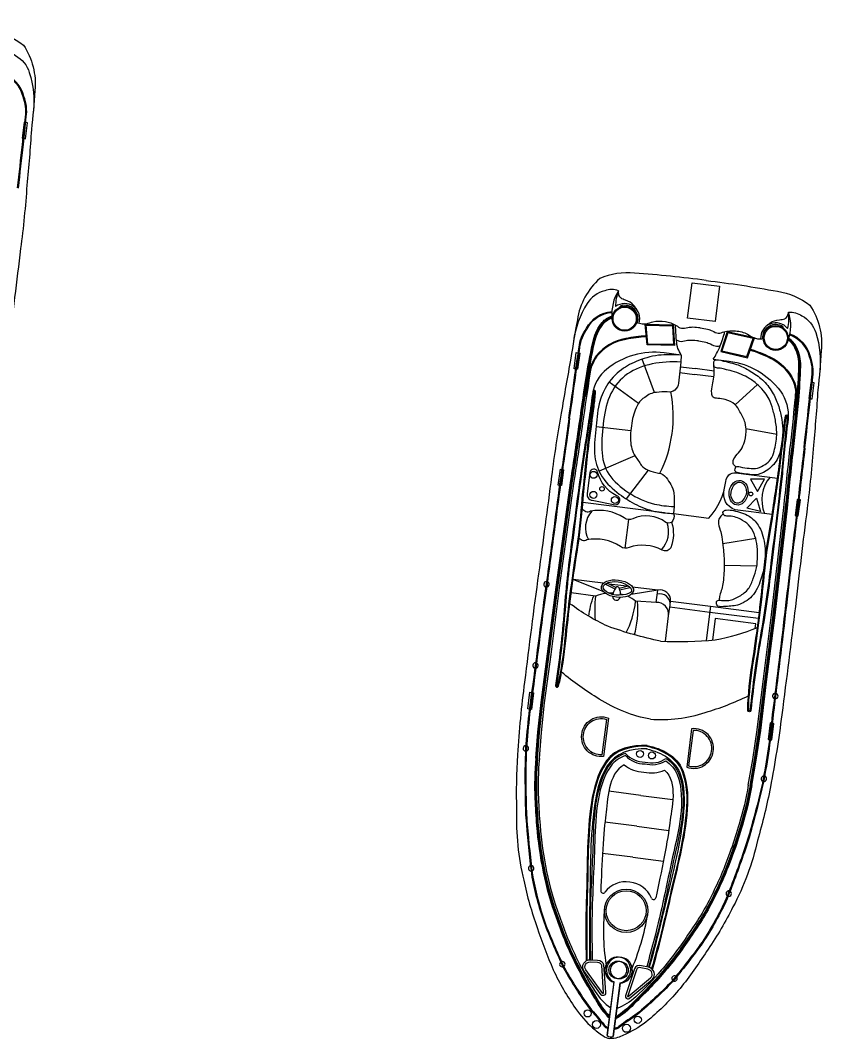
# Model space of a CAD drawing. Header units: metres. Extents: x 310965 to 313670, y 1910114 to 1912300.
# Drawn here: x 313001.6 to 313163.2, y 1912068.8 to 1912274.1 of the extents above; entities that cross this region are included whole.
import ezdxf

# ---------------------------------------------------------------- set-up
doc = ezdxf.new("R2010")
doc.units = ezdxf.units.M

msp = doc.modelspace()

# ---------------------------------------------------------------- linework, layer by layer
at = {"color": 32, "true_color": 0xcd6928}
for p, q in [((313122.65, 1912216.33), (313122.6, 1912216.5)), ((313155.33, 1912212.17), (313155.43, 1912212.32)), ((313129.47, 1912199.04), (313127.04, 1912205.8)), ((313134.57, 1912203.07), (313137.53, 1912202.7)), ((313134.72, 1912204.26), (313137.68, 1912203.89)), ((313141.48, 1912202.2), (313137.53, 1912202.7)), ((313141.54, 1912203.4), (313137.68, 1912203.89)), ((313126.25, 1912196.84), (313120.35, 1912201.16)), ((313150.24, 1912200.69), (313145.77, 1912196.59)), ((313124.72, 1912191.32), (313117.7, 1912192.17)), ((313154.14, 1912190.61), (313147.94, 1912191.76)), ((313125.55, 1912186.29), (313118.32, 1912183.23)), ((313128.22, 1912183.43), (313123.75, 1912177.63)), ((313131.49, 1912174.81), (313115.05, 1912176.9)), ((313124.22, 1912173.45), (313123.49, 1912167.67)), ((313149.91, 1912169.6), (313143.25, 1912168.55)), ((313150.13, 1912164.05), (313143.57, 1912164.22)), ((313119.16, 1912160.6), (313113.08, 1912161.37)), ((313119.26, 1912158.87), (313113.08, 1912161.37)), ((313121.57, 1912159.41), (313119.57, 1912160.44)), ((313121.73, 1912159.73), (313119.95, 1912160.64)), ((313123.91, 1912159.99), (313120.32, 1912160.45)), ((313122.37, 1912159.65), (313124.25, 1912160.07)), ((313122.45, 1912159.3), (313124.58, 1912159.78)), ((313130.14, 1912159.2), (313125.07, 1912159.85)), ((313130.14, 1912159.2), (313124.8, 1912158.37)), ((313129.83, 1912156.75), (313130.14, 1912159.2)), ((313140.77, 1912155.98), (313150.63, 1912154.73)), ((313140.62, 1912154.8), (313150.49, 1912153.55)), ((313126.74, 1912117.84), (313120.28, 1912118.67)), ((313126.74, 1912117.84), (313133.2, 1912117.02)), ((313125.94, 1912111.6), (313119.5, 1912112.41)), ((313125.94, 1912111.6), (313132.38, 1912110.78)), ((313125.15, 1912105.35), (313118.98, 1912106.13)), ((313125.15, 1912105.35), (313131.32, 1912104.56))]:
    msp.add_line(p, q, dxfattribs=at)
for points in [[(312981.38, 1912274.1, -0.01736), (312995.73, 1912271.93, -0.12634), (313002.27, 1912269.12, -0.172899), (313004.57, 1912259.94, -0.013884), (313003.87, 1912252.09, -0.008973), (313002.97, 1912240.88, -0.01509), (313001.7, 1912228.08, 0.002245), (312999.33, 1912208.4, -0.003342), (312996.6, 1912186.56, -0.016984), (312994.31, 1912172, -0.024546), (312991.69, 1912161.19, -0.067942), (312986.76, 1912147.8, -0.033948), (312981.75, 1912139.3, -0.022001), (312976.46, 1912131.82, -0.042872), (312970.17, 1912125.4, -0.059514), (312965.86, 1912122.48, -0.046364), (312963.5, 1912121.47, -0.104882), (312961.94, 1912121.26, -0.104882)], [(312997.97, 1912267.7, -0.164393), (313000.67, 1912267.01, -0.188684), (313003.45, 1912263.59, -0.10758), (313004.24, 1912255.56)], [(313001.09, 1912240.32, -0.002941), (313002.08, 1912249.08, 0.002014), (313002.67, 1912254.67, 0.130992), (313002.19, 1912258.69, 0.261832), (312998.16, 1912263.13, 0.261832)], [(313001.27, 1912240.3, -0.002942), (313002.25, 1912249.06, 0.002013), (313002.84, 1912254.65, 0.130442), (313002.36, 1912258.74, 0.261246), (312998.22, 1912263.29, 0.209197)], [(313139.93, 1912221.65, 0.01736), (313125.49, 1912223.13, 0.12634), (313118.46, 1912222.05, 0.172899), (313113.94, 1912213.73, 0.013884), (313112.65, 1912205.96, 0.008973), (313110.71, 1912194.88, 0.01509), (313108.74, 1912182.17, -0.002245), (313106.11, 1912162.52, 0.003342), (313103.29, 1912140.69, 0.016984), (313101.87, 1912126.02, 0.024546), (313101.69, 1912114.9, 0.067942), (313103.12, 1912100.71, 0.033948), (313105.84, 1912091.22, 0.022001), (313109.09, 1912082.66, 0.042872), (313113.57, 1912074.87, 0.059514), (313117.02, 1912070.97, 0.046364), (313119.05, 1912069.39, 0.104882), (313120.5, 1912068.8, 0.104882)], [(313139.93, 1912221.65, -0.01736), (313154.29, 1912219.47, -0.12634), (313160.83, 1912216.67, -0.172899), (313163.12, 1912207.48, -0.013884), (313162.43, 1912199.64, -0.008973), (313161.53, 1912188.42, -0.01509), (313160.26, 1912175.62, 0.002245), (313157.89, 1912155.94, -0.003342), (313155.16, 1912134.1, -0.016984), (313152.86, 1912119.54, -0.024546), (313150.25, 1912108.73, -0.067942), (313145.31, 1912095.34, -0.033948), (313140.31, 1912086.84, -0.022001), (313135.02, 1912079.36, -0.042872), (313128.73, 1912072.94, -0.059514), (313124.42, 1912070.03, -0.046364), (313122.06, 1912069.01, -0.104882), (313120.5, 1912068.8, -0.104882)], [(313122.26, 1912219.6, 0.164393), (313119.48, 1912219.6, 0.188684), (313115.93, 1912216.99, 0.10758), (313113.16, 1912209.41)], [(313112.22, 1912193.9, 0.002942), (313113.46, 1912202.63, -0.002013), (313114.28, 1912208.18, -0.130442), (313115.78, 1912212.02, -0.261246), (313120.92, 1912215.4, -0.209197)], [(313112.39, 1912193.87, 0.002941), (313113.63, 1912202.6, -0.002014), (313114.46, 1912208.16, -0.130992), (313115.93, 1912211.93, -0.261832), (313120.93, 1912215.22, -0.261832)], [(313156.53, 1912215.24, -0.164393), (313159.23, 1912214.55, -0.188684), (313162.01, 1912211.14, -0.10758), (313162.8, 1912203.1)], [(313105.57, 1912125.33), (313105.98, 1912130.55), (313106.62, 1912136.58), (313107.93, 1912146.36), (313109.64, 1912159.8), (313112.63, 1912181.33, 0.002601), (313114.37, 1912193, -0.004411), (313115.85, 1912202.92, -0.013009), (313117.18, 1912209.7, -0.113396), (313118.94, 1912213.19, -0.146005), (313120.93, 1912214.51, -1.595219)], [(313105.75, 1912125.32), (313106.16, 1912130.54), (313106.8, 1912136.56), (313108.11, 1912146.33), (313109.82, 1912159.78), (313112.8, 1912181.3, 0.002601), (313114.55, 1912192.97, -0.004411), (313116.02, 1912202.89, -0.013003), (313117.35, 1912209.66, -0.113337), (313119.08, 1912213.08, -0.144821), (313120.95, 1912214.33, -0.138987)], [(313105.93, 1912125.3), (313106.34, 1912130.52), (313106.98, 1912136.54), (313108.28, 1912146.31), (313109.99, 1912159.75), (313112.98, 1912181.27, 0.002601), (313114.72, 1912192.95, -0.00441), (313116.2, 1912202.87, -0.012997), (313117.52, 1912209.62, -0.113276), (313119.22, 1912212.97, -0.142458), (313120.97, 1912214.15, -0.142458)], [(313159.83, 1912187.85, -0.002942), (313160.81, 1912196.61, 0.002013), (313161.4, 1912202.19, 0.130442), (313160.92, 1912206.28, 0.261246), (313156.78, 1912210.84, 0.209197)], [(313127.87, 1912210.29, 0.043334), (313123.72, 1912209.77, 0.18333), (313117.9, 1912206.37, 0.123985), (313116.19, 1912201.71, -0.015377), (313115.49, 1912198.27)], [(313127.85, 1912210.46, 0.043195), (313123.69, 1912209.94, 0.183415), (313117.76, 1912206.48, 0.094511), (313116.21, 1912202.93)], [(313148.75, 1912119.86), (313149.66, 1912125.01), (313150.55, 1912131), (313151.73, 1912140.79), (313153.44, 1912154.23), (313155.93, 1912175.81, -0.002601), (313157.16, 1912187.55, 0.00441), (313158.22, 1912197.52, 0.012997), (313158.62, 1912204.4, 0.113276), (313157.82, 1912208.06, 0.142458), (313156.42, 1912209.64, 0.142458)], [(313148.93, 1912119.83), (313149.83, 1912124.98), (313150.72, 1912130.97), (313151.9, 1912140.77), (313153.61, 1912154.21), (313156.11, 1912175.79, -0.002601), (313157.34, 1912187.53, 0.004411), (313158.39, 1912197.51, 0.013003), (313158.8, 1912204.39, 0.113337), (313157.98, 1912208.13, 0.144821), (313156.49, 1912209.81, 0.138987)], [(313149.1, 1912119.8), (313150.01, 1912124.96), (313150.9, 1912130.95), (313152.08, 1912140.74), (313153.79, 1912154.19), (313156.28, 1912175.78, -0.002601), (313157.51, 1912187.51, 0.004411), (313158.57, 1912197.49, 0.013009), (313158.98, 1912204.39, 0.113396), (313158.14, 1912208.21, 0.146005), (313156.55, 1912209.98, 1.595219)], [(313159.65, 1912187.86, -0.002941), (313160.63, 1912196.63, 0.002014), (313161.23, 1912202.21, 0.130992), (313160.75, 1912206.23, 0.261832), (313156.72, 1912210.67, 0.261832)], [(313134.9, 1912206.62), (313131.41, 1912207.06, 0.202722), (313119.87, 1912203.79, 0.178768), (313116.97, 1912198.73, -0.010028), (313115.35, 1912187.82, 0.005356), (313112.91, 1912169.79, 0.016605), (313111.28, 1912155.16, -0.018921), (313109.53, 1912139.99, 0.925873), (313110.11, 1912139.83, 0.041202), (313110.71, 1912142.49, 0.024461), (313111.83, 1912151.17, -0.012888), (313114.05, 1912167.89, 0.019359), (313115.11, 1912177.71, -0.002375), (313116.32, 1912189.06, 0.006386), (313117.3, 1912196.27, 0.013656), (313117.63, 1912199.16, 0.862706), (313117.09, 1912199.29, -0.648089)], [(313134.9, 1912206.62), (313134.83, 1912205.2), (313134.32, 1912200.96, -0.448043), (313132.07, 1912199.19, 0.025561), (313129.87, 1912199.1, 0.15676), (313127.55, 1912198.09, 0.144288), (313126.2, 1912196.76, 0.079427), (313124.99, 1912193.38, 0.054179), (313124.67, 1912189.36, 0.127294), (313125.58, 1912186.24, -0.025195), (313126.82, 1912184.41, 0.112656), (313128.24, 1912183.42, 0.061652), (313130.31, 1912182.83, -0.222278), (313131.83, 1912181.91, -0.049109), (313132.76, 1912180.49, -0.09997), (313133.39, 1912178.78, -0.045992), (313133.43, 1912176.07), (313133.33, 1912174.66)], [(313148.77, 1912207.63, -0.043334), (313152.66, 1912206.09, -0.18333), (313157.44, 1912201.35, -0.123985), (313157.94, 1912196.41, 0.015377), (313157.75, 1912192.9)], [(313148.83, 1912207.8, -0.043195), (313152.73, 1912206.25, -0.183415), (313157.61, 1912201.41, -0.094511), (313158.22, 1912197.59)], [(313141.35, 1912205.8), (313144.54, 1912205.39, -0.202722), (313154.89, 1912199.33, -0.178768), (313156.43, 1912193.71, 0.010028), (313155.27, 1912182.75, -0.005356), (313153.13, 1912164.68, -0.016605), (313151.04, 1912150.1, 0.018921), (313148.94, 1912134.98, -0.925873), (313148.34, 1912134.97, -0.041202), (313148.42, 1912137.69, -0.024461), (313149.51, 1912146.38, 0.012888), (313151.54, 1912163.12, -0.019359), (313152.98, 1912172.89, 0.002375), (313154.64, 1912184.19, -0.006386), (313155.5, 1912191.41, -0.013656), (313155.9, 1912194.3, -0.862706), (313156.46, 1912194.29, 0.648089)], [(313106.28, 1912125.28), (313106.69, 1912130.49), (313107.33, 1912136.49), (313108.63, 1912146.27), (313110.34, 1912159.71), (313113.33, 1912181.22, 0.002601), (313115.07, 1912192.9, -0.00441), (313116.55, 1912202.81, -0.002867), (313116.81, 1912204.3, -0.002867)], [(313117.26, 1912199.24, 0.016488), (313117.15, 1912198.7, -0.010023), (313115.52, 1912187.79, 0.005356), (313113.08, 1912169.77, 0.016607), (313111.45, 1912155.15, -0.018921), (313109.71, 1912139.96, -0.01143), (313109.71, 1912139.95, 0.913283), (313109.94, 1912139.88, 0.041174), (313110.53, 1912142.51, 0.024478), (313111.65, 1912151.19, -0.012889), (313113.88, 1912167.92, 0.019362), (313114.93, 1912177.72, -0.002377), (313116.14, 1912189.09, 0.006391), (313117.12, 1912196.29, 0.013664), (313117.45, 1912199.18, -0.000701), (313117.45, 1912199.18, 0.819976), (313117.26, 1912199.24, 0.819976)], [(313148.4, 1912119.92), (313149.31, 1912125.07), (313150.19, 1912131.04), (313151.38, 1912140.83), (313153.09, 1912154.27), (313155.58, 1912175.85, -0.002601), (313156.81, 1912187.59, 0.00441), (313157.86, 1912197.56, 0.002867), (313157.98, 1912199.07, 0.002867)], [(313156.28, 1912194.27, -0.016488), (313156.25, 1912193.73, 0.010023), (313155.1, 1912182.76, -0.005356), (313152.95, 1912164.7, -0.016607), (313150.87, 1912150.13, 0.018921), (313148.76, 1912135, 0.01143), (313148.76, 1912134.99, -0.913283), (313148.51, 1912134.98, -0.041174), (313148.6, 1912137.67, -0.024478), (313149.69, 1912146.35, 0.012889), (313151.72, 1912163.11, -0.019362), (313153.15, 1912172.86, 0.002377), (313154.82, 1912184.17, -0.006391), (313155.68, 1912191.39, -0.013664), (313156.08, 1912194.27, 0.000701), (313156.08, 1912194.27, -0.819976), (313156.28, 1912194.27, -0.819976)], [(313112.22, 1912193.9, -0.006425), (313110.53, 1912181.89, -0.002217), (313107.9, 1912162.27, 0.003368), (313104.97, 1912140.29, 0.024633), (313103.46, 1912126.39, 0.015037), (313103.43, 1912117.15, 0.025439), (313103.66, 1912112, 0.013843), (313104.79, 1912101.33, 0.040266), (313107.44, 1912091.64, 0.016729), (313111.16, 1912083.01, 0.029739), (313116.31, 1912074.94, -0.01525), (313119.2, 1912071.48, 0.132389), (313119.83, 1912070.96, 0.028442), (313120.13, 1912070.82, 0.028442)], [(313112.39, 1912193.88, -0.006424), (313110.7, 1912181.86, -0.002217), (313108.08, 1912162.25, 0.003368), (313105.15, 1912140.26, 0.024633), (313103.64, 1912126.39, 0.015038), (313103.61, 1912117.15, 0.025461), (313103.84, 1912112.02, 0.013839), (313104.96, 1912101.36, 0.040238), (313107.6, 1912091.7, 0.016715), (313111.32, 1912083.09, 0.029693), (313116.45, 1912075.05, -0.015234), (313119.34, 1912071.59, 0.134036), (313119.91, 1912071.12, 0.024879), (313120.16, 1912071.01, 0.024879)], [(313159.83, 1912187.85, 0.006425), (313158.46, 1912175.79, 0.002217), (313156.09, 1912156.15, -0.003368), (313153.42, 1912134.13, -0.024633), (313151.42, 1912120.3, -0.015037), (313149.13, 1912111.34, -0.025439), (313147.62, 1912106.41, -0.013843), (313143.86, 1912096.37, -0.040266), (313138.87, 1912087.64, -0.016729), (313133.1, 1912080.22, -0.029739), (313126.1, 1912073.69, 0.01525), (313122.44, 1912071.07, -0.132389), (313121.69, 1912070.72, -0.028442), (313121.37, 1912070.67, -0.028442)], [(313159.65, 1912187.87, 0.006424), (313158.28, 1912175.81, 0.002217), (313155.92, 1912156.17, -0.003368), (313153.25, 1912134.15, -0.024633), (313151.24, 1912120.33, -0.015038), (313148.96, 1912111.39, -0.025461), (313147.45, 1912106.47, -0.013839), (313143.69, 1912096.44, -0.040238), (313138.72, 1912087.74, -0.016715), (313132.97, 1912080.34, -0.029693), (313125.99, 1912073.84, 0.015234), (313122.32, 1912071.21, -0.134036), (313121.66, 1912070.9, -0.024879), (313121.39, 1912070.85, -0.024879)], [(313133.33, 1912174.66), (313140.47, 1912173.75, 0.158322), (313143.86, 1912181.13, -0.417676), (313145.89, 1912182.9), (313154.3, 1912181.83)], [(313153.22, 1912174.49), (313145.73, 1912175.44, -0.406088), (313143.56, 1912179.51)], [(313133.33, 1912174.66, -0.291269), (313132.93, 1912172.89, -0.299867), (313131.76, 1912172.89, 0.273478), (313125.13, 1912173.62, -0.28657), (313123.36, 1912173.79, 0.198759), (313116.59, 1912175.12, -0.45148), (313114.95, 1912175.65, -1.463971)], [(313132.95, 1912172.92, -0.164009), (313132.79, 1912167.77, -0.407559), (313131.05, 1912167.29, 0.20466), (313124.39, 1912167.84, -0.28657), (313122.63, 1912168.01, 0.198759), (313115.86, 1912169.34, -0.45148), (313114.22, 1912169.87, -1.463971)], [(313132.34, 1912154.01), (313132.62, 1912156.21, 0.545737), (313130.04, 1912158.38, 0.282905)], [(313132.62, 1912156.21), (313132.72, 1912157.01, 0.516839), (313130.14, 1912159.2, 0.282905)], [(313130.69, 1912148.91, -0.033687), (313120.06, 1912151.95, -0.051879), (313112.44, 1912156.49, -1.92312)], [(313131.7, 1912148.92), (313132.34, 1912154.01, 0.462925), (313129.83, 1912156.75), (313125.7, 1912157.02)], [(313130.69, 1912148.91, 0.033687), (313141.74, 1912149.19, 0.051879), (313150.25, 1912151.68, 1.92312)], [(313128.69, 1912133.18, -0.096403), (313118.34, 1912137.27, -0.040538), (313110.75, 1912142.7, -1.92312)], [(313128.69, 1912133.18, 0.096403), (313139.73, 1912134.55, 0.040538), (313148.44, 1912137.91, 1.92312)], [(313120.19, 1912133.41), (313119.21, 1912125.67, -0.483063), (313114.82, 1912130.08, -0.50024), (313120.19, 1912133.41, -0.418424)], [(313136.97, 1912131.27), (313135.99, 1912123.54, 0.483063), (313141.34, 1912126.71, 0.50024), (313136.97, 1912131.27, 0.418424)], [(313105.57, 1912125.33, 0.031596), (313105.38, 1912117.17, 0.004928), (313105.7, 1912111.74, 0.02844), (313107.04, 1912102.37, 0.042875), (313109.68, 1912093.22, 0.035347), (313113.28, 1912084.42, 0.024093), (313117.58, 1912076.71, 0.079837), (313120.4, 1912072.91)], [(313105.75, 1912125.32, 0.031592), (313105.55, 1912117.18, 0.004926), (313105.88, 1912111.76, 0.028436), (313107.21, 1912102.41, 0.042895), (313109.85, 1912093.28, 0.035363), (313113.44, 1912084.5, 0.024111), (313117.74, 1912076.8, 0.077658), (313120.43, 1912073.13, 0.077658)], [(313105.93, 1912125.3, 0.031588), (313105.73, 1912117.19, 0.004924), (313106.05, 1912111.77, 0.028433), (313107.38, 1912102.44, 0.042917), (313110.02, 1912093.34, 0.035379), (313113.6, 1912084.58, 0.02413), (313117.89, 1912076.88, 0.075408), (313120.45, 1912073.35, 0.075408)], [(313106.28, 1912125.27, 0.031581), (313106.08, 1912117.2, 0.00492), (313106.41, 1912111.8, 0.028426), (313107.73, 1912102.51, 0.042959), (313110.35, 1912093.46, 0.035411), (313113.92, 1912084.74, 0.028829), (313117.52, 1912078.27, 0.092336), (313120.66, 1912075, 0.080328)], [(313149.1, 1912119.8, -0.031596), (313147.25, 1912111.85, -0.004928), (313145.58, 1912106.67, -0.02844), (313141.94, 1912097.93, -0.042875), (313137.09, 1912089.74, -0.035347), (313131.4, 1912082.12, -0.024093), (313125.31, 1912075.73, -0.079837), (313121.63, 1912072.75)], [(313148.93, 1912119.83, -0.031592), (313147.08, 1912111.9, -0.004926), (313145.41, 1912106.73, -0.028436), (313141.78, 1912098.01, -0.042895), (313136.94, 1912089.84, -0.035363), (313131.27, 1912082.23, -0.024111), (313125.18, 1912075.85, -0.077658), (313121.66, 1912072.97, -0.077658)], [(313148.75, 1912119.86, -0.031588), (313146.91, 1912111.95, -0.004924), (313145.24, 1912106.79, -0.028433), (313141.62, 1912098.09, -0.042917), (313136.79, 1912089.94, -0.035379), (313131.13, 1912082.35, -0.02413), (313125.05, 1912075.97, -0.075408), (313121.69, 1912073.19, -0.075408)], [(313148.4, 1912119.91, -0.031581), (313146.57, 1912112.05, -0.00492), (313144.91, 1912106.9, -0.028426), (313141.3, 1912098.24, -0.042959), (313136.5, 1912090.14, -0.035411), (313130.86, 1912082.58, -0.028829), (313125.76, 1912077.23, -0.092336), (313121.9, 1912074.85, -0.080328)], [(313116.6, 1912084.7), (313118.02, 1912084.62, -0.382221), (313119.23, 1912083.64), (313119.6, 1912078.13, -0.786544), (313118.76, 1912077.62), (313115.25, 1912082.44, -0.616464), (313116.6, 1912084.7, -3.844907)], [(313128.26, 1912083.22), (313126.86, 1912083.5, 0.382221), (313125.45, 1912082.85), (313123.71, 1912077.61, 0.786544), (313124.4, 1912076.9), (313129, 1912080.69, 0.616464), (313128.26, 1912083.22, 3.844907)]]:
    msp.add_lwpolyline(points, format="xyb", dxfattribs=at)
for points in [[(313002.55, 1912253.54), (313002.43, 1912253.56), (313002.02, 1912250.32), (313002.21, 1912250.29)], [(313002.38, 1912250.27), (313002.7, 1912250.23), (313003.11, 1912253.47), (313002.73, 1912253.52)], [(313113.63, 1912203.83), (313113.31, 1912203.87), (313113.73, 1912207.11), (313114.11, 1912207.06)], [(313114.29, 1912207.04), (313114.41, 1912207.02), (313114, 1912203.78), (313113.81, 1912203.8)], [(313161.11, 1912201.08), (313160.99, 1912201.1), (313160.58, 1912197.86), (313160.77, 1912197.83)], [(313160.94, 1912197.81), (313161.26, 1912197.77), (313161.67, 1912201.01), (313161.29, 1912201.06)], [(313110.33, 1912180.34), (313110.1, 1912180.37), (313110.51, 1912183.58), (313110.78, 1912183.54)], [(313110.96, 1912183.52), (313111.13, 1912183.5), (313110.73, 1912180.29), (313110.5, 1912180.32)], [(313158.45, 1912177.48), (313158.27, 1912177.5), (313157.87, 1912174.3), (313158.09, 1912174.27)], [(313158.26, 1912174.25), (313158.49, 1912174.22), (313158.9, 1912177.43), (313158.63, 1912177.46)], [(313117.62, 1912157.99), (313112.72, 1912158.68)], [(313132.57, 1912155.83), (313140.62, 1912154.8)], [(313132.72, 1912157.01), (313140.77, 1912155.98), (313139.88, 1912149.04)], [(313149.82, 1912151.51), (313149.94, 1912152.43), (313141.72, 1912153.47), (313141.17, 1912149.14)], [(313104.26, 1912135.23), (313103.96, 1912135.27), (313104.38, 1912138.62), (313104.71, 1912138.58)], [(313104.89, 1912138.55), (313105.12, 1912138.53), (313104.69, 1912135.17), (313104.44, 1912135.21)], [(313153.07, 1912132.43), (313152.84, 1912132.46), (313152.42, 1912129.11), (313152.67, 1912129.07)], [(313152.85, 1912129.05), (313153.15, 1912129.01), (313153.58, 1912132.36), (313153.25, 1912132.41)], [(313119.95, 1912069.4), (313121.33, 1912080.23)], [(313121.32, 1912080.15), (313119.95, 1912069.4)], [(313121.18, 1912069.24), (313122.56, 1912080.07)], [(313122.55, 1912079.99), (313121.18, 1912069.24)]]:
    msp.add_lwpolyline(points, dxfattribs=at)
for points in [[(313142.6, 1912220.49), (313141.7, 1912213.39), (313136.16, 1912214.09), (313137.06, 1912221.2)], [(313133.29, 1912212.7), (313133.53, 1912208.55), (313128.02, 1912208.66), (313127.64, 1912212.86)], [(313133.12, 1912212.52), (313133.34, 1912208.73), (313128.18, 1912208.83), (313127.83, 1912212.67)], [(313144.13, 1912211.32), (313142.86, 1912207.36), (313148.22, 1912206.09), (313149.64, 1912210.06)], [(313144.25, 1912211.11), (313143.09, 1912207.49), (313148.11, 1912206.3), (313149.41, 1912209.93)], [(313150.26, 1912179.13), (313151.67, 1912181.57), (313148.85, 1912181.57)], [(313150.09, 1912177.77), (313150.84, 1912175.06), (313148.11, 1912175.76)]]:
    msp.add_lwpolyline(points, close=True, dxfattribs=at)
for points in [[(313121.58, 1912176.45, 0.917705), (313121.79, 1912178.28, -0.209704), (313118.02, 1912182.98, 0.850912), (313116.45, 1912182.94), (313115.91, 1912178.72, 0.435659), (313116.93, 1912177.33)], [(313119.8, 1912133.17), (313118.89, 1912126, -0.460147), (313115.17, 1912130.04, -0.47706)], [(313137.28, 1912130.95), (313136.37, 1912123.78, 0.460147), (313140.99, 1912126.76, 0.47706)], [(313116.57, 1912084.26), (313118.02, 1912084.18, -0.383069), (313118.79, 1912083.59), (313119.16, 1912078.02, -0.853636), (313119.08, 1912077.92), (313115.62, 1912082.69, -0.613527)], [(313128.18, 1912082.78), (313126.75, 1912083.07, 0.383069), (313125.86, 1912082.69), (313124.11, 1912077.4, 0.853636), (313124.16, 1912077.28), (313128.71, 1912081.03, 0.613527)]]:
    msp.add_lwpolyline(points, format="xyb", close=True, dxfattribs=at)
for centre, radius in [((313123.48, 1912213.95), 2.52), ((313123.48, 1912213.95), 2.34), ((313153.94, 1912210.07), 2.52), ((313153.94, 1912210.07), 2.34), ((313117.21, 1912182.47), 0.703), ((313118.92, 1912179.64), 0.455), ((313117.18, 1912178.43), 0.703), ((313121.5, 1912177.38), 0.703), ((313148.92, 1912178.61), 0.377), ((313126.58, 1912126.19), 0.706), ((313128.98, 1912125.88), 0.706), ((313123.78, 1912094.58), 4.38), ((313123.78, 1912094.58), 4.38), ((313123.78, 1912094.58), 4.03), ((313123.78, 1912094.58), 4.03), ((313122.09, 1912082.64), 1.78), ((313122.43, 1912082.6), 1.78), ((313116.02, 1912073.88), 0.724), ((313126.12, 1912072.6), 0.724), ((313117.79, 1912071.64), 0.806), ((313123.84, 1912070.87), 0.806)]:
    msp.add_circle(centre, radius, dxfattribs=at)
for centre, radius, start, end in [((313129.03, 1912215.1), 8.12, 146.4233, 186.7589), ((313129.76, 1912216.47), 8.12, 157.3967, 180.6292), ((313123.48, 1912213.95), 3.05, 342.0804, 126.982), ((313123.48, 1912213.95), 2.7, 342.0804, 109.0303), ((313148.49, 1912214.09), 8.12, 344.88, 8.1125), ((313148.85, 1912212.58), 8.12, 338.7503, 19.0859), ((313153.94, 1912210.07), 3.05, 38.5272, 183.4288), ((313153.94, 1912210.07), 2.7, 56.4789, 183.4288), ((313107.48, 1912194.22), 25.79, 333.6541, 11.1267), ((313158.35, 1912177.41), 7.22, 140.2231, 202.1106), ((313120.76, 1912171.8), 5.18, 139.379, 207.5265), ((313127.16, 1912170.98), 5.18, 315.9546, 20.1588), ((313107.7, 1912160.38), 0.548, 88.8499, 255.3524), ((313107.7, 1912160.38), 0.548, 273.9766, 70.2257), ((313123.88, 1912157.77), 2.87, 141.1592, 168.7993), ((313122.03, 1912159.52), 0.384, 352.7546, 172.7546), ((313119.8, 1912158.29), 2.87, 358.3571, 24.35), ((313120.81, 1912150.45), 8.19, 98.1888, 112.9446), ((313120.81, 1912150.45), 8.19, 87.6571, 93.9964), ((313123.88, 1912157.77), 2.87, 176.3698, 176.6391), ((313121.83, 1912158), 0.8, 183.5569, 341.9024), ((313119.8, 1912158.29), 2.87, 348.87, 349.1393), ((313120.81, 1912150.45), 8.19, 72.7037, 76.9436), ((313120.81, 1912150.45), 8.19, 53.3796, 66.7306), ((313105.5, 1912144.04), 0.548, 87.6254, 257.7245), ((313105.5, 1912144.04), 0.548, 276.3847, 68.9652), ((313153.85, 1912137.89), 0.548, 96.544, 249.1245), ((313153.85, 1912137.89), 0.548, 267.7847, 77.8838), ((313103.56, 1912127.29), 0.548, 91.0284, 261.435), ((313103.56, 1912127.29), 0.548, 280.0939, 72.3695), ((313127.46, 1912129.52), 5.31, 223.7164, 271.4661), ((313127.46, 1912129.52), 4.96, 220.259, 271.4661), ((313128.95, 1912129.33), 5.31, 254.043, 301.7928), ((313128.95, 1912129.33), 4.96, 254.043, 305.2502), ((313127.51, 1912129.23), 6.69, 231.8787, 268.4811), ((313128.84, 1912129.07), 6.69, 257.0281, 293.6304), ((313151.54, 1912121.19), 0.548, 93.1396, 245.4153), ((313151.54, 1912121.19), 0.548, 264.0741, 74.4807), ((313104.62, 1912103.11), 0.548, 103.0431, 271.1387), ((313104.62, 1912103.11), 0.548, 289.7738, 84.408), ((313123.69, 1912095.14), 5.27, 81.0142, 142.8154), ((313124.01, 1912095.1), 5.27, 22.6938, 84.4949), ((313119.12, 1912098.6), 0.466, 177.0922, 323.56), ((313144.47, 1912098.04), 0.548, 81.1012, 235.7354), ((313144.47, 1912098.04), 0.548, 254.3704, 62.4661), ((313129.3, 1912097.3), 0.466, 201.9492, 348.4169), ((313165.74, 1912090.55), 46.53, 174.3564, 189.4272), ((313082.15, 1912101.18), 46.53, 336.082, 351.1528), ((313110.92, 1912083.8), 0.548, 127.3821, 282.5242), ((313110.92, 1912083.8), 0.548, 301.1619, 108.7443), ((313122.09, 1912082.64), 2.61, 280.4211, 252.8706), ((313122.43, 1912082.6), 2.61, 272.6386, 245.0881), ((313133.53, 1912080.93), 0.548, 56.7648, 224.3472), ((313133.53, 1912080.93), 0.548, 242.985, 38.1271), ((313120.68, 1912070.17), 1.05, 226.6619, 298.8472), ((313120.68, 1912070.17), 1.05, 226.6619, 298.8472)]:
    msp.add_arc(centre, radius, start, end, dxfattribs=at)
for centre, major_axis, ratio in [((313146.45, 1912178.87), (-0.43, -2.47), 0.758117), ((313122.03, 1912159.52), (-3.23, 0.41), 0.533092)]:
    msp.add_ellipse(centre, major_axis=major_axis, ratio=ratio, dxfattribs=at)
for start_param, end_param in [(4.712389, 5.232342), (0.830012, 1.576846)]:
    msp.add_ellipse((313121.65, 1912157.48), major_axis=(-1.21, -9.49), ratio=0.425319, start_param=start_param, end_param=end_param, dxfattribs=at)
for points in [[(313125.99, 1912215.67), (313125.33, 1912216.6), (313123.68, 1912217.7), (313122.68, 1912218.14), (313122.28, 1912218.91), (313122.26, 1912219.6)], [(313151.94, 1912212.37), (313152.81, 1912213.11), (313154.68, 1912213.75), (313155.76, 1912213.93), (313156.34, 1912214.57), (313156.53, 1912215.24)], [(313138.72, 1912212.1), (313137.23, 1912212.21), (313136.24, 1912212.12), (313134.93, 1912211.98), (313133.92, 1912212.52), (313131.68, 1912213.3), (313129.17, 1912213.25), (313127.84, 1912212.88), (313127.02, 1912212.86), (313125.87, 1912213.18)], [(313134.9, 1912206.62), (313134.23, 1912207.91), (313133.92, 1912209.57), (313133.73, 1912212.63)], [(313138.72, 1912212.1), (313140.19, 1912211.83), (313141.13, 1912211.5), (313142.36, 1912211.03), (313143.47, 1912211.3), (313145.84, 1912211.5), (313148.26, 1912210.82), (313149.45, 1912210.13), (313150.24, 1912209.91), (313151.43, 1912209.93)], [(313141.35, 1912205.8), (313142.02, 1912206.92), (313142.74, 1912208.45), (313143.68, 1912211.36)], [(313134.9, 1912206.62), (313130.86, 1912206.63), (313126.27, 1912205.51), (313122.83, 1912203.66), (313119.79, 1912200.32), (313118.36, 1912196.77), (313117.64, 1912191.63), (313117.47, 1912186.16), (313118.97, 1912182.04), (313122.39, 1912178.6), (313125.9, 1912176.39), (313130.1, 1912175), (313133.33, 1912174.66)], [(313145.92, 1912184.05), (313145.36, 1912184.77), (313145.66, 1912185.99), (313146.7, 1912187.21), (313147.49, 1912188.74), (313147.95, 1912191.19), (313147.76, 1912192.99), (313146.73, 1912195.17), (313145.71, 1912196.64), (313143.74, 1912197.64), (313142.28, 1912197.87), (313141.3, 1912198.14), (313141.02, 1912198.92), (313141.19, 1912200.62), (313141.51, 1912203.88), (313141.6, 1912205.52), (313143.43, 1912205.42), (313146.75, 1912204.47), (313149.1, 1912203.2), (313151.52, 1912201.35), (313153.42, 1912198.82), (313154.54, 1912196.22), (313155.14, 1912193.63), (313155.36, 1912191), (313155.06, 1912188.24), (313154.21, 1912185.56), (313153.25, 1912184.28), (313152, 1912183.26), (313149.8, 1912182.48), (313148.4, 1912182.58), (313146.69, 1912182.8), (313145.78, 1912183.2), (313145.92, 1912184.05), (313146.76, 1912184.07), (313148.61, 1912183.78), (313150.24, 1912183.84), (313151.79, 1912184.55), (313152.91, 1912185.58), (313153.6, 1912187.22), (313154.14, 1912190.44), (313153.92, 1912193.18), (313153.35, 1912195.67), (313152.59, 1912197.73), (313151.75, 1912199.05), (313150.43, 1912200.51), (313148.57, 1912201.91), (313147.04, 1912202.71), (313145.17, 1912203.37), (313143.59, 1912203.76), (313142.46, 1912203.99), (313141.62, 1912204.2), (313141.44, 1912204.71)], [(313143.67, 1912157.11), (313142.98, 1912157.14), (313142.1, 1912157.07), (313142.05, 1912156.25), (313143.43, 1912155.9), (313146.23, 1912156.22), (313149.13, 1912157.99), (313150.89, 1912161.25), (313151.7, 1912164.55), (313151.66, 1912168.62), (313150.37, 1912172.35), (313148.55, 1912174.14), (313145.42, 1912175.25), (313143.96, 1912175.35), (313143.34, 1912175.05), (313143.54, 1912174.33), (313144.29, 1912174.16), (313146.83, 1912173.52), (313148.45, 1912172.39), (313149.57, 1912170.61), (313150.11, 1912168.65), (313150.25, 1912166.12), (313150.07, 1912163.7), (313149.42, 1912161.56), (313148.4, 1912159.47), (313146.62, 1912158.01), (313144.46, 1912157.15), (313143.67, 1912157.11)], [(313143.35, 1912174.61), (313142.72, 1912173.95), (313142.38, 1912173.04), (313142.76, 1912171.33), (313143.06, 1912169.97), (313143.33, 1912167.76), (313143.57, 1912164.41), (313143.49, 1912162.65), (313143.34, 1912160.83), (313143.05, 1912159.43), (313142.67, 1912158.19), (313142.53, 1912157.19)]]:
    msp.add_spline(points, degree=3, dxfattribs=at)
for points, knots in [([(313138.39, 1912209.46), (313137.89, 1912209.52), (313137.06, 1912209.61), (313135.81, 1912209.51), (313134.73, 1912209.16), (313134.13, 1912209.52), (313133.91, 1912209.67)], [0, 0, 0, 0, 0.00840925, 0.01405459, 0.02148076, 0.02583256, 0.02583256, 0.02583256, 0.02583256]), ([(313138.39, 1912209.46), (313138.88, 1912209.39), (313139.71, 1912209.27), (313140.89, 1912208.86), (313141.85, 1912208.26), (313142.52, 1912208.46), (313142.77, 1912208.54)], [0, 0, 0, 0, 0.00840925, 0.01405459, 0.02148076, 0.02583256, 0.02583256, 0.02583256, 0.02583256]), ([(313134.83, 1912205.2), (313130.78, 1912205.4), (313127.04, 1912204.81), (313121.1, 1912200.8), (313119.67, 1912197.35), (313118.82, 1912189.51), (313118.35, 1912185.4), (313122.28, 1912179.78), (313125.9, 1912177.47), (313130.73, 1912176.28), (313132.02, 1912176.17), (313133.43, 1912176.07)], [0, 0, 0, 0, 0.0684102, 0.0684102, 0.1368204, 0.1368204, 0.2052306, 0.2052306, 0.2736407, 0.2736407, 0.2974604, 0.2974604, 0.2974604, 0.2974604]), ([(313146.08, 1912176.75), (313146.9, 1912176.61), (313147.96, 1912177.7), (313148.06, 1912180.28), (313147.18, 1912181.2), (313145.44, 1912180.72), (313144.67, 1912179.18), (313145.12, 1912177.31), (313145.58, 1912176.84), (313146.08, 1912176.75)], [0, 0, 0, 0, 1.743273, 1.743273, 3.486547, 3.486547, 5.22982, 5.22982, 6.283185, 6.283185, 6.283185, 6.283185]), ([(313119.15, 1912159.89), (313119.1, 1912159.52), (313119.49, 1912158.97), (313121.93, 1912157.83), (313124.57, 1912158.31), (313125.16, 1912159.69), (313123.43, 1912160.95), (313120.14, 1912160.94), (313119.21, 1912160.36), (313119.15, 1912159.89)], [0, 0, 0, 0, 1.031451, 1.031451, 2.992455, 2.992455, 4.95346, 4.95346, 6.283185, 6.283185, 6.283185, 6.283185]), ([(313128.02, 1912127.9), (313124.98, 1912128.03), (313121.68, 1912127.35), (313117.98, 1912122.33), (313117.21, 1912119.18), (313115.81, 1912110.19), (313116.01, 1912104.31), (313115.61, 1912093.72), (313115.64, 1912089.19), (313115.71, 1912084.48)], [0, 0, 0, 0, 0.0462196, 0.0462196, 0.0924392, 0.0924392, 0.1947325, 0.1947325, 0.2709084, 0.2709084, 0.2709084, 0.2709084]), ([(313128.01, 1912127.73), (313124.88, 1912127.86), (313121.56, 1912127.06), (313117.95, 1912121.8), (313117.27, 1912118.57), (313115.97, 1912109.53), (313116.14, 1912103.62), (313115.79, 1912093.3), (313115.82, 1912089.02), (313115.88, 1912084.57)], [0, 0, 0, 0, 0.0480884, 0.0480884, 0.0961768, 0.0961768, 0.1985377, 0.1985377, 0.2704106, 0.2704106, 0.2704106, 0.2704106]), ([(313127.99, 1912127.2), (313124.79, 1912127.33), (313121.61, 1912126.42), (313118.21, 1912120.97), (313117.63, 1912117.64), (313116.47, 1912108.43), (313116.59, 1912102.38), (313116.33, 1912092.37), (313116.36, 1912088.53), (313116.41, 1912084.7)], [0, 0, 0, 0, 0.0508337, 0.0508337, 0.1016674, 0.1016674, 0.2060328, 0.2060328, 0.2709084, 0.2709084, 0.2709084, 0.2709084]), ([(313127.87, 1912127.21), (313131, 1912126.54), (313133.85, 1912124.87), (313135.78, 1912118.73), (313135.51, 1912115.37), (313134.33, 1912106.16), (313132.69, 1912100.33), (313130.44, 1912090.58), (313129.45, 1912086.86), (313128.44, 1912083.17)], [0, 0, 0, 0, 0.0508337, 0.0508337, 0.1016674, 0.1016674, 0.2060328, 0.2060328, 0.2709084, 0.2709084, 0.2709084, 0.2709084]), ([(313127.98, 1912127.73), (313131.04, 1912127.08), (313134.05, 1912125.47), (313136.23, 1912119.48), (313136.09, 1912116.18), (313135.08, 1912107.1), (313133.44, 1912101.42), (313131.19, 1912091.34), (313130.1, 1912087.21), (313128.92, 1912082.91)], [0, 0, 0, 0, 0.0480884, 0.0480884, 0.0961768, 0.0961768, 0.1985377, 0.1985377, 0.2704106, 0.2704106, 0.2704106, 0.2704106]), ([(313128.02, 1912127.9), (313130.99, 1912127.27), (313134.02, 1912125.78), (313136.33, 1912119.99), (313136.29, 1912116.76), (313135.4, 1912107.7), (313133.73, 1912102.06), (313131.47, 1912091.7), (313130.31, 1912087.32), (313129.07, 1912082.78)], [0, 0, 0, 0, 0.0462196, 0.0462196, 0.0924392, 0.0924392, 0.1947325, 0.1947325, 0.2709084, 0.2709084, 0.2709084, 0.2709084]), ([(313123.68, 1912126.31), (313123.04, 1912126.1), (313120.43, 1912124.9), (313117.28, 1912117.96), (313117.19, 1912107.43), (313116.43, 1912095.74), (313116.54, 1912087.91), (313116.58, 1912084.7)], [0.0234044, 0.0234044, 0.0234044, 0.0234044, 0.0350942, 0.0739111, 0.138251, 0.2165713, 0.2709084, 0.2709084, 0.2709084, 0.2709084]), ([(313123.63, 1912125.85), (313122.45, 1912125.42), (313121.44, 1912124.77), (313119.09, 1912121.59), (313118.33, 1912118.52), (313117.55, 1912113), (313117.53, 1912110.25), (313117.22, 1912101.89), (313116.87, 1912096.26), (313116.88, 1912088.67), (313116.91, 1912086.69), (313116.94, 1912084.71)], [0.0248254, 0.0248254, 0.0248254, 0.0248254, 0.0474598, 0.0474598, 0.0949196, 0.0949196, 0.1423794, 0.1423794, 0.237299, 0.237299, 0.2709084, 0.2709084, 0.2709084, 0.2709084]), ([(313131.75, 1912124.81), (313132.78, 1912124.1), (313133.6, 1912123.22), (313135.08, 1912119.56), (313135.05, 1912116.39), (313134.42, 1912110.86), (313133.75, 1912108.19), (313131.96, 1912100.01), (313130.89, 1912094.48), (313128.98, 1912087.14), (313128.45, 1912085.22), (313127.93, 1912083.31)], [0.0248254, 0.0248254, 0.0248254, 0.0248254, 0.0474598, 0.0474598, 0.0949196, 0.0949196, 0.1423794, 0.1423794, 0.237299, 0.237299, 0.2709084, 0.2709084, 0.2709084, 0.2709084]), ([(313131.82, 1912125.28), (313132.39, 1912124.91), (313134.61, 1912123.1), (313135.92, 1912115.59), (313133.38, 1912105.37), (313131.18, 1912093.87), (313129.12, 1912086.31), (313128.27, 1912083.21)], [0.0234044, 0.0234044, 0.0234044, 0.0234044, 0.0350942, 0.0739111, 0.138251, 0.2165713, 0.2709084, 0.2709084, 0.2709084, 0.2709084]), ([(313123.39, 1912123.97), (313120.07, 1912122.35), (313120.05, 1912116.62), (313119.27, 1912110.99), (313118.84, 1912103.54), (313118.65, 1912098.61)], [0.0313661, 0.0313661, 0.0313661, 0.0313661, 0.1084744, 0.1084744, 0.1920729, 0.1920729, 0.1920729, 0.1920729]), ([(313131.52, 1912122.94), (313134.32, 1912120.54), (313132.91, 1912114.99), (313132.25, 1912109.34), (313130.8, 1912102.02), (313129.75, 1912097.2)], [0.0313661, 0.0313661, 0.0313661, 0.0313661, 0.1084744, 0.1084744, 0.1920729, 0.1920729, 0.1920729, 0.1920729])]:
    msp.add_open_spline(points, degree=3, knots=knots, dxfattribs=at)
for points in [[(313116.25, 1912153.95), (313116.41, 1912155.29), (313116.73, 1912156.69), (313117.26, 1912158.1)], [(313125.47, 1912150.21), (313126.02, 1912152.2), (313126.31, 1912154.51), (313126.05, 1912156.98)]]:
    msp.add_open_spline(points, degree=3, dxfattribs=at)

doc.saveas('drawing.dxf')
